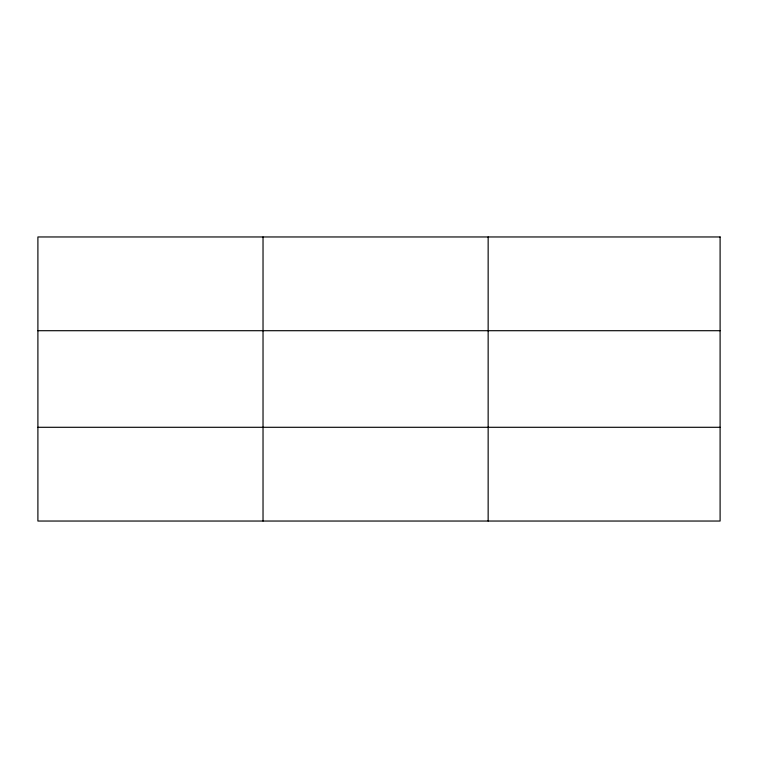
<?xml version="1.0" encoding="UTF-8"?>
<svg xmlns="http://www.w3.org/2000/svg" width="758" height="758" viewBox="0 0 758 758"><rect width="100%" height="100%" fill="white"/><g stroke="black" fill="none" stroke-linecap="round" stroke-linejoin="round"><path stroke-width="1.14" d="M263.026 236.96L263.026 521.04M488.152 236.96L488.152 521.04M37.9 330.706L720.1 330.706M37.9 427.294L720.1 427.294M720.1 236.96L720.1 521.04L37.9 521.04L37.9 236.96L720.1 236.96"/></g></svg>
